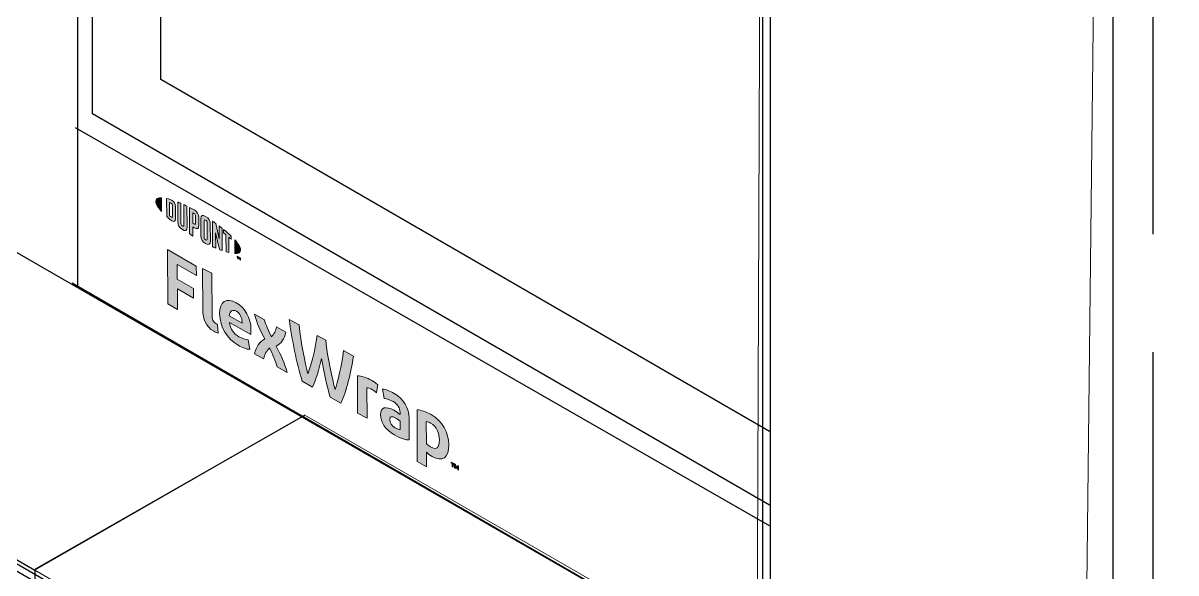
# Model space of a CAD drawing. Header units: inches. Extents: x -24 to 76, y -57 to 19.
# Drawn here: x 4.746 to 5.965, y -37.955 to -37.373 of the extents above; entities that cross this region are included whole.
import ezdxf

# ---------------------------------------------------------------- set-up
doc = ezdxf.new("R2010")
doc.units = ezdxf.units.IN
doc.header["$MEASUREMENT"] = 0
doc.linetypes.add('AI-Linetype-48', pattern=[0.375, 0.25, -0.125])
for name, color, linetype, lineweight in [('G-ANNO-TTLB', 7, 'Continuous', 0), ('Layer 12', 7, 'Continuous', 0), ('TYVEK', 7, 'Continuous', 0)]:
    doc.layers.add(name, color=color, linetype=linetype, lineweight=lineweight)
pattern_1 = [(45, (0, 0), (-7.071, 7.071), [])]

# ---------------------------------------------------------------- blocks, each defined once
blk = doc.blocks.new('Block_251')
at = {"layer": 'TYVEK', "true_color": 0x003b71, "transparency": 33554687}
h = blk.add_hatch(color=156, dxfattribs=at)
h.dxf.hatch_style = 2
edge = h.paths.add_edge_path()
edge.add_spline(control_points=[(4.8988, -37.6701), (4.8988, -37.6701), (4.8987, -37.6126), (4.8987, -37.6126), (4.8987, -37.6126), (4.929, -37.63), (4.929, -37.63), (4.929, -37.63), (4.9291, -37.64), (4.9291, -37.64), (4.9291, -37.64), (4.9089, -37.6284), (4.9089, -37.6284), (4.9089, -37.6284), (4.9089, -37.644), (4.9089, -37.644), (4.9089, -37.644), (4.9259, -37.6538), (4.9259, -37.6538), (4.9259, -37.6538), (4.9259, -37.6638), (4.9259, -37.6638), (4.9259, -37.6638), (4.909, -37.6541), (4.909, -37.6541), (4.909, -37.6541), (4.909, -37.6759), (4.909, -37.6759), (4.909, -37.6759), (4.8988, -37.6701), (4.8988, -37.6701)], knot_values=[0, 0, 0, 0, 1, 1, 1, 2, 2, 2, 3, 3, 3, 4, 4, 4, 5, 5, 5, 6, 6, 6, 7, 7, 7, 8, 8, 8, 9, 9, 9, 10, 10, 10, 10], degree=3, periodic=0)
h = blk.add_hatch(color=156, dxfattribs=at)
h.dxf.hatch_style = 2
edge = h.paths.add_edge_path()
edge.add_spline(control_points=[(4.9457, -37.6818), (4.9457, -37.6862), (4.9467, -37.6892), (4.9495, -37.6908), (4.9503, -37.6912), (4.951, -37.6916), (4.9516, -37.6918), (4.9516, -37.6918), (4.9523, -37.7011), (4.9523, -37.7011), (4.951, -37.7007), (4.9488, -37.6997), (4.9474, -37.6989), (4.9392, -37.6942), (4.9359, -37.6862), (4.9358, -37.6763), (4.9358, -37.6763), (4.9357, -37.6324), (4.9357, -37.6324), (4.9357, -37.6324), (4.9456, -37.6374), (4.9456, -37.6374), (4.9456, -37.6374), (4.9457, -37.6818), (4.9457, -37.6818)], knot_values=[0, 0, 0, 0, 1, 1, 1, 2, 2, 2, 3, 3, 3, 4, 4, 4, 5, 5, 5, 6, 6, 6, 7, 7, 7, 8, 8, 8, 8], degree=3, periodic=0)
h = blk.add_hatch(color=156, dxfattribs=at)
h.dxf.hatch_style = 2
edge = h.paths.add_edge_path()
edge.add_spline(control_points=[(4.9639, -37.6825), (4.9639, -37.6825), (4.9774, -37.6903), (4.9774, -37.6903), (4.9774, -37.6903), (4.9774, -37.6893), (4.9774, -37.6893), (4.9774, -37.6847), (4.9753, -37.6801), (4.9714, -37.6778), (4.9672, -37.6755), (4.9645, -37.6773), (4.9639, -37.6825)], knot_values=[0, 0, 0, 0, 1, 1, 1, 2, 2, 2, 3, 3, 3, 4, 4, 4, 4], degree=3, periodic=0)
edge = h.paths.add_edge_path()
edge.add_spline(control_points=[(4.9855, -37.7181), (4.9824, -37.7179), (4.9778, -37.7164), (4.9731, -37.7137), (4.9616, -37.7071), (4.9538, -37.6942), (4.9537, -37.6806), (4.9537, -37.6675), (4.9609, -37.6628), (4.9713, -37.6688), (4.9807, -37.6741), (4.9868, -37.6853), (4.9868, -37.6963), (4.9868, -37.6988), (4.9867, -37.7008), (4.9866, -37.7024), (4.9866, -37.7024), (4.9641, -37.6895), (4.9641, -37.6895), (4.965, -37.6966), (4.9684, -37.7015), (4.9741, -37.7047), (4.9775, -37.7067), (4.9809, -37.7078), (4.984, -37.708), (4.984, -37.708), (4.9855, -37.7181), (4.9855, -37.7181)], knot_values=[0, 0, 0, 0, 1, 1, 1, 2, 2, 2, 3, 3, 3, 4, 4, 4, 5, 5, 5, 6, 6, 6, 7, 7, 7, 8, 8, 8, 9, 9, 9, 9], degree=3, periodic=0)
h = blk.add_hatch(color=156, dxfattribs=at)
h.dxf.hatch_style = 2
edge = h.paths.add_edge_path()
edge.add_spline(control_points=[(5.0014, -37.707), (4.9966, -37.6981), (4.9928, -37.6903), (4.9906, -37.6808), (4.9906, -37.6808), (5.0012, -37.6869), (5.0012, -37.6869), (5.0021, -37.6911), (5.0053, -37.6985), (5.0084, -37.705), (5.011, -37.702), (5.0133, -37.6985), (5.0138, -37.6942), (5.0138, -37.6942), (5.0238, -37.6999), (5.0238, -37.6999), (5.0219, -37.7074), (5.0188, -37.7116), (5.0135, -37.7148), (5.0186, -37.7244), (5.0222, -37.7322), (5.0251, -37.7426), (5.0251, -37.7426), (5.0145, -37.7365), (5.0145, -37.7365), (5.013, -37.731), (5.0094, -37.7228), (5.0064, -37.7166), (5.0037, -37.7195), (5.0011, -37.723), (5.0002, -37.7282), (5.0002, -37.7282), (4.9906, -37.7228), (4.9906, -37.7228), (4.9924, -37.7152), (4.9957, -37.7106), (5.0014, -37.707)], knot_values=[0, 0, 0, 0, 1, 1, 1, 2, 2, 2, 3, 3, 3, 4, 4, 4, 5, 5, 5, 6, 6, 6, 7, 7, 7, 8, 8, 8, 9, 9, 9, 10, 10, 10, 11, 11, 11, 12, 12, 12, 12], degree=3, periodic=0)
h = blk.add_hatch(color=156, dxfattribs=at)
h.dxf.hatch_style = 2
edge = h.paths.add_edge_path()
edge.add_spline(control_points=[(5.0847, -37.7194), (5.0847, -37.7194), (5.0951, -37.7253), (5.0951, -37.7253), (5.0925, -37.7429), (5.0878, -37.7628), (5.0818, -37.7751), (5.0818, -37.7751), (5.0706, -37.7687), (5.0706, -37.7687), (5.0671, -37.7564), (5.0639, -37.7426), (5.0613, -37.7276), (5.0586, -37.7395), (5.0556, -37.7498), (5.052, -37.758), (5.052, -37.758), (5.0408, -37.7516), (5.0408, -37.7516), (5.0351, -37.7326), (5.03, -37.7071), (5.0273, -37.6864), (5.0273, -37.6864), (5.0376, -37.6923), (5.0376, -37.6923), (5.0399, -37.7109), (5.0439, -37.7327), (5.0469, -37.744), (5.0499, -37.7361), (5.0546, -37.72), (5.0567, -37.7033), (5.0567, -37.7033), (5.0658, -37.7085), (5.0658, -37.7085), (5.068, -37.7276), (5.0726, -37.7492), (5.0758, -37.7606), (5.0786, -37.7526), (5.0826, -37.7355), (5.0847, -37.7194)], knot_values=[0, 0, 0, 0, 1, 1, 1, 2, 2, 2, 3, 3, 3, 4, 4, 4, 5, 5, 5, 6, 6, 6, 7, 7, 7, 8, 8, 8, 9, 9, 9, 10, 10, 10, 11, 11, 11, 12, 12, 12, 13, 13, 13, 13], degree=3, periodic=0)
h = blk.add_hatch(color=156, dxfattribs=at)
h.dxf.hatch_style = 2
edge = h.paths.add_edge_path()
edge.add_spline(control_points=[(5.1145, -37.751), (5.117, -37.7524), (5.1195, -37.7542), (5.1209, -37.7554), (5.1209, -37.7554), (5.1195, -37.7639), (5.1195, -37.7639), (5.1183, -37.7627), (5.1168, -37.7616), (5.1153, -37.7608), (5.1127, -37.7593), (5.1109, -37.7588), (5.1094, -37.7588), (5.1094, -37.7588), (5.1095, -37.791), (5.1095, -37.791), (5.1095, -37.791), (5.0996, -37.7854), (5.0996, -37.7854), (5.0996, -37.7854), (5.0995, -37.746), (5.0995, -37.746), (5.1034, -37.746), (5.1094, -37.748), (5.1145, -37.751)], knot_values=[0, 0, 0, 0, 1, 1, 1, 2, 2, 2, 3, 3, 3, 4, 4, 4, 5, 5, 5, 6, 6, 6, 7, 7, 7, 8, 8, 8, 8], degree=3, periodic=0)
h = blk.add_hatch(color=156, dxfattribs=at)
h.dxf.hatch_style = 2
edge = h.paths.add_edge_path()
edge.add_spline(control_points=[(5.1444, -37.8028), (5.1444, -37.8028), (5.1444, -37.794), (5.1444, -37.794), (5.1428, -37.7926), (5.141, -37.7914), (5.1393, -37.7904), (5.1361, -37.7885), (5.1335, -37.7886), (5.1335, -37.7924), (5.1335, -37.7959), (5.1357, -37.7989), (5.1394, -37.8011), (5.1416, -37.8023), (5.1434, -37.8028), (5.1444, -37.8028)], knot_values=[0, 0, 0, 0, 1, 1, 1, 2, 2, 2, 3, 3, 3, 4, 4, 4, 5, 5, 5, 5], degree=3, periodic=0)
edge = h.paths.add_edge_path()
edge.add_spline(control_points=[(5.1385, -37.8086), (5.1287, -37.803), (5.1238, -37.7947), (5.1237, -37.7873), (5.1237, -37.7792), (5.1295, -37.7777), (5.138, -37.7825), (5.14, -37.7837), (5.1426, -37.7855), (5.1444, -37.7868), (5.1444, -37.7868), (5.1444, -37.7849), (5.1444, -37.7849), (5.1444, -37.7799), (5.1419, -37.776), (5.1371, -37.7733), (5.134, -37.7715), (5.1306, -37.7702), (5.1277, -37.7699), (5.1277, -37.7699), (5.1259, -37.76), (5.1259, -37.76), (5.1289, -37.7603), (5.1339, -37.7621), (5.1382, -37.7646), (5.1487, -37.7706), (5.1539, -37.78), (5.1539, -37.7911), (5.1539, -37.7911), (5.154, -37.8139), (5.154, -37.8139), (5.1511, -37.814), (5.1456, -37.8127), (5.1385, -37.8086)], knot_values=[0, 0, 0, 0, 1, 1, 1, 2, 2, 2, 3, 3, 3, 4, 4, 4, 5, 5, 5, 6, 6, 6, 7, 7, 7, 8, 8, 8, 9, 9, 9, 10, 10, 10, 11, 11, 11, 11], degree=3, periodic=0)
h = blk.add_hatch(color=156, dxfattribs=at)
h.dxf.hatch_style = 2
edge = h.paths.add_edge_path()
edge.add_spline(control_points=[(5.1768, -37.8213), (5.1831, -37.8249), (5.186, -37.8222), (5.186, -37.8137), (5.186, -37.8063), (5.1833, -37.7998), (5.1768, -37.7961), (5.175, -37.7951), (5.1737, -37.7947), (5.1722, -37.7945), (5.1722, -37.7945), (5.1723, -37.8175), (5.1723, -37.8175), (5.1736, -37.819), (5.1748, -37.8201), (5.1768, -37.8213)], knot_values=[0, 0, 0, 0, 1, 1, 1, 2, 2, 2, 3, 3, 3, 4, 4, 4, 5, 5, 5, 5], degree=3, periodic=0)
edge = h.paths.add_edge_path()
edge.add_spline(control_points=[(5.1783, -37.8313), (5.1758, -37.8299), (5.1741, -37.8286), (5.1723, -37.8268), (5.1723, -37.8268), (5.1723, -37.8424), (5.1723, -37.8424), (5.1723, -37.8424), (5.1626, -37.8368), (5.1626, -37.8368), (5.1626, -37.8368), (5.1624, -37.782), (5.1624, -37.782), (5.1665, -37.7822), (5.1722, -37.7841), (5.1773, -37.787), (5.1889, -37.7937), (5.1959, -37.8059), (5.196, -37.8191), (5.196, -37.8326), (5.1894, -37.8377), (5.1783, -37.8313)], knot_values=[0, 0, 0, 0, 1, 1, 1, 2, 2, 2, 3, 3, 3, 4, 4, 4, 5, 5, 5, 6, 6, 6, 7, 7, 7, 7], degree=3, periodic=0)
h = blk.add_hatch(color=156, dxfattribs=at)
h.dxf.hatch_style = 2
edge = h.paths.add_edge_path()
edge.add_spline(control_points=[(5.203, -37.8397), (5.2034, -37.841), (5.2037, -37.8419), (5.2042, -37.8429), (5.2046, -37.8424), (5.2049, -37.8418), (5.2052, -37.841), (5.2052, -37.841), (5.2063, -37.8416), (5.2063, -37.8416), (5.2063, -37.8416), (5.2063, -37.8458), (5.2063, -37.8458), (5.2063, -37.8458), (5.2054, -37.8453), (5.2054, -37.8453), (5.2054, -37.8453), (5.2054, -37.8434), (5.2054, -37.8434), (5.2054, -37.8434), (5.2054, -37.8427), (5.2054, -37.8427), (5.2051, -37.8432), (5.2048, -37.8437), (5.2045, -37.844), (5.2045, -37.844), (5.2038, -37.8437), (5.2038, -37.8437), (5.2035, -37.8429), (5.2032, -37.842), (5.2029, -37.8412), (5.2029, -37.8412), (5.2029, -37.842), (5.2029, -37.842), (5.2029, -37.842), (5.2029, -37.8439), (5.2029, -37.8439), (5.2029, -37.8439), (5.202, -37.8434), (5.202, -37.8434), (5.202, -37.8434), (5.202, -37.8391), (5.202, -37.8391), (5.202, -37.8391), (5.203, -37.8397), (5.203, -37.8397)], knot_values=[0, 0, 0, 0, 1, 1, 1, 2, 2, 2, 3, 3, 3, 4, 4, 4, 5, 5, 5, 6, 6, 6, 7, 7, 7, 8, 8, 8, 9, 9, 9, 10, 10, 10, 11, 11, 11, 12, 12, 12, 13, 13, 13, 14, 14, 14, 15, 15, 15, 15], degree=3, periodic=0)
edge = h.paths.add_edge_path()
edge.add_spline(control_points=[(5.1996, -37.8387), (5.1996, -37.8387), (5.1986, -37.8381), (5.1986, -37.8381), (5.1986, -37.8381), (5.1986, -37.8372), (5.1986, -37.8372), (5.1986, -37.8372), (5.2016, -37.8389), (5.2016, -37.8389), (5.2016, -37.8389), (5.2016, -37.8399), (5.2016, -37.8399), (5.2016, -37.8399), (5.2006, -37.8393), (5.2006, -37.8393), (5.2006, -37.8393), (5.2006, -37.8426), (5.2006, -37.8426), (5.2006, -37.8426), (5.1996, -37.842), (5.1996, -37.842), (5.1996, -37.842), (5.1996, -37.8387), (5.1996, -37.8387)], knot_values=[0, 0, 0, 0, 1, 1, 1, 2, 2, 2, 3, 3, 3, 4, 4, 4, 5, 5, 5, 6, 6, 6, 7, 7, 7, 8, 8, 8, 8], degree=3, periodic=0)
at = {"layer": 'TYVEK'}
for points, knots in [([(4.8988, -37.6701), (4.8988, -37.6701), (4.8987, -37.6126), (4.8987, -37.6126), (4.8987, -37.6126), (4.929, -37.63), (4.929, -37.63), (4.929, -37.63), (4.9291, -37.64), (4.9291, -37.64), (4.9291, -37.64), (4.9089, -37.6284), (4.9089, -37.6284), (4.9089, -37.6284), (4.9089, -37.644), (4.9089, -37.644), (4.9089, -37.644), (4.9259, -37.6538), (4.9259, -37.6538), (4.9259, -37.6538), (4.9259, -37.6638), (4.9259, -37.6638), (4.9259, -37.6638), (4.909, -37.6541), (4.909, -37.6541), (4.909, -37.6541), (4.909, -37.6759), (4.909, -37.6759), (4.909, -37.6759), (4.8988, -37.6701), (4.8988, -37.6701)], [0, 0, 0, 0, 1, 1, 1, 2, 2, 2, 3, 3, 3, 4, 4, 4, 5, 5, 5, 6, 6, 6, 7, 7, 7, 8, 8, 8, 9, 9, 9, 10, 10, 10, 10]), ([(4.9457, -37.6818), (4.9457, -37.6862), (4.9467, -37.6892), (4.9495, -37.6908), (4.9503, -37.6912), (4.951, -37.6916), (4.9516, -37.6918), (4.9516, -37.6918), (4.9523, -37.7011), (4.9523, -37.7011), (4.951, -37.7007), (4.9488, -37.6997), (4.9474, -37.6989), (4.9392, -37.6942), (4.9359, -37.6862), (4.9358, -37.6763), (4.9358, -37.6763), (4.9357, -37.6324), (4.9357, -37.6324), (4.9357, -37.6324), (4.9456, -37.6374), (4.9456, -37.6374), (4.9456, -37.6374), (4.9457, -37.6818), (4.9457, -37.6818)], [0, 0, 0, 0, 1, 1, 1, 2, 2, 2, 3, 3, 3, 4, 4, 4, 5, 5, 5, 6, 6, 6, 7, 7, 7, 8, 8, 8, 8]), ([(4.9855, -37.7181), (4.9824, -37.7179), (4.9778, -37.7164), (4.9731, -37.7137), (4.9616, -37.7071), (4.9538, -37.6942), (4.9537, -37.6806), (4.9537, -37.6675), (4.9609, -37.6628), (4.9713, -37.6688), (4.9807, -37.6741), (4.9868, -37.6853), (4.9868, -37.6963), (4.9868, -37.6988), (4.9867, -37.7008), (4.9866, -37.7024), (4.9866, -37.7024), (4.9641, -37.6895), (4.9641, -37.6895), (4.965, -37.6966), (4.9684, -37.7015), (4.9741, -37.7047), (4.9775, -37.7067), (4.9809, -37.7078), (4.984, -37.708), (4.984, -37.708), (4.9855, -37.7181), (4.9855, -37.7181)], [0, 0, 0, 0, 1, 1, 1, 2, 2, 2, 3, 3, 3, 4, 4, 4, 5, 5, 5, 6, 6, 6, 7, 7, 7, 8, 8, 8, 9, 9, 9, 9]), ([(4.9639, -37.6825), (4.9639, -37.6825), (4.9774, -37.6903), (4.9774, -37.6903), (4.9774, -37.6903), (4.9774, -37.6893), (4.9774, -37.6893), (4.9774, -37.6847), (4.9753, -37.6801), (4.9714, -37.6778), (4.9672, -37.6755), (4.9645, -37.6773), (4.9639, -37.6825)], [0, 0, 0, 0, 1, 1, 1, 2, 2, 2, 3, 3, 3, 4, 4, 4, 4]), ([(5.0014, -37.707), (4.9966, -37.6981), (4.9928, -37.6903), (4.9906, -37.6808), (4.9906, -37.6808), (5.0012, -37.6869), (5.0012, -37.6869), (5.0021, -37.6911), (5.0053, -37.6985), (5.0084, -37.705), (5.011, -37.702), (5.0133, -37.6985), (5.0138, -37.6942), (5.0138, -37.6942), (5.0238, -37.6999), (5.0238, -37.6999), (5.0219, -37.7074), (5.0188, -37.7116), (5.0135, -37.7148), (5.0186, -37.7244), (5.0222, -37.7322), (5.0251, -37.7426), (5.0251, -37.7426), (5.0145, -37.7365), (5.0145, -37.7365), (5.013, -37.731), (5.0094, -37.7228), (5.0064, -37.7166), (5.0037, -37.7195), (5.0011, -37.723), (5.0002, -37.7282), (5.0002, -37.7282), (4.9906, -37.7228), (4.9906, -37.7228), (4.9924, -37.7152), (4.9957, -37.7106), (5.0014, -37.707)], [0, 0, 0, 0, 1, 1, 1, 2, 2, 2, 3, 3, 3, 4, 4, 4, 5, 5, 5, 6, 6, 6, 7, 7, 7, 8, 8, 8, 9, 9, 9, 10, 10, 10, 11, 11, 11, 12, 12, 12, 12]), ([(5.0847, -37.7194), (5.0847, -37.7194), (5.0951, -37.7253), (5.0951, -37.7253), (5.0925, -37.7429), (5.0878, -37.7628), (5.0818, -37.7751), (5.0818, -37.7751), (5.0706, -37.7687), (5.0706, -37.7687), (5.0671, -37.7564), (5.0639, -37.7426), (5.0613, -37.7276), (5.0586, -37.7395), (5.0556, -37.7498), (5.052, -37.758), (5.052, -37.758), (5.0408, -37.7516), (5.0408, -37.7516), (5.0351, -37.7326), (5.03, -37.7071), (5.0273, -37.6864), (5.0273, -37.6864), (5.0376, -37.6923), (5.0376, -37.6923), (5.0399, -37.7109), (5.0439, -37.7327), (5.0469, -37.744), (5.0499, -37.7361), (5.0546, -37.72), (5.0567, -37.7033), (5.0567, -37.7033), (5.0658, -37.7085), (5.0658, -37.7085), (5.068, -37.7276), (5.0726, -37.7492), (5.0758, -37.7606), (5.0786, -37.7526), (5.0826, -37.7355), (5.0847, -37.7194)], [0, 0, 0, 0, 1, 1, 1, 2, 2, 2, 3, 3, 3, 4, 4, 4, 5, 5, 5, 6, 6, 6, 7, 7, 7, 8, 8, 8, 9, 9, 9, 10, 10, 10, 11, 11, 11, 12, 12, 12, 13, 13, 13, 13]), ([(5.1145, -37.751), (5.117, -37.7524), (5.1195, -37.7542), (5.1209, -37.7554), (5.1209, -37.7554), (5.1195, -37.7639), (5.1195, -37.7639), (5.1183, -37.7627), (5.1168, -37.7616), (5.1153, -37.7608), (5.1127, -37.7593), (5.1109, -37.7588), (5.1094, -37.7588), (5.1094, -37.7588), (5.1095, -37.791), (5.1095, -37.791), (5.1095, -37.791), (5.0996, -37.7854), (5.0996, -37.7854), (5.0996, -37.7854), (5.0995, -37.746), (5.0995, -37.746), (5.1034, -37.746), (5.1094, -37.748), (5.1145, -37.751)], [0, 0, 0, 0, 1, 1, 1, 2, 2, 2, 3, 3, 3, 4, 4, 4, 5, 5, 5, 6, 6, 6, 7, 7, 7, 8, 8, 8, 8]), ([(5.1385, -37.8086), (5.1287, -37.803), (5.1238, -37.7947), (5.1237, -37.7873), (5.1237, -37.7792), (5.1295, -37.7777), (5.138, -37.7825), (5.14, -37.7837), (5.1426, -37.7855), (5.1444, -37.7868), (5.1444, -37.7868), (5.1444, -37.7849), (5.1444, -37.7849), (5.1444, -37.7799), (5.1419, -37.776), (5.1371, -37.7733), (5.134, -37.7715), (5.1306, -37.7702), (5.1277, -37.7699), (5.1277, -37.7699), (5.1259, -37.76), (5.1259, -37.76), (5.1289, -37.7603), (5.1339, -37.7621), (5.1382, -37.7646), (5.1487, -37.7706), (5.1539, -37.78), (5.1539, -37.7911), (5.1539, -37.7911), (5.154, -37.8139), (5.154, -37.8139), (5.1511, -37.814), (5.1456, -37.8127), (5.1385, -37.8086)], [0, 0, 0, 0, 1, 1, 1, 2, 2, 2, 3, 3, 3, 4, 4, 4, 5, 5, 5, 6, 6, 6, 7, 7, 7, 8, 8, 8, 9, 9, 9, 10, 10, 10, 11, 11, 11, 11]), ([(5.1783, -37.8313), (5.1758, -37.8299), (5.1741, -37.8286), (5.1723, -37.8268), (5.1723, -37.8268), (5.1723, -37.8424), (5.1723, -37.8424), (5.1723, -37.8424), (5.1626, -37.8368), (5.1626, -37.8368), (5.1626, -37.8368), (5.1624, -37.782), (5.1624, -37.782), (5.1665, -37.7822), (5.1722, -37.7841), (5.1773, -37.787), (5.1889, -37.7937), (5.1959, -37.8059), (5.196, -37.8191), (5.196, -37.8326), (5.1894, -37.8377), (5.1783, -37.8313)], [0, 0, 0, 0, 1, 1, 1, 2, 2, 2, 3, 3, 3, 4, 4, 4, 5, 5, 5, 6, 6, 6, 7, 7, 7, 7]), ([(5.1444, -37.8028), (5.1444, -37.8028), (5.1444, -37.794), (5.1444, -37.794), (5.1428, -37.7926), (5.141, -37.7914), (5.1393, -37.7904), (5.1361, -37.7885), (5.1335, -37.7886), (5.1335, -37.7924), (5.1335, -37.7959), (5.1357, -37.7989), (5.1394, -37.8011), (5.1416, -37.8023), (5.1434, -37.8028), (5.1444, -37.8028)], [0, 0, 0, 0, 1, 1, 1, 2, 2, 2, 3, 3, 3, 4, 4, 4, 5, 5, 5, 5]), ([(5.1768, -37.8213), (5.1831, -37.8249), (5.186, -37.8222), (5.186, -37.8137), (5.186, -37.8063), (5.1833, -37.7998), (5.1768, -37.7961), (5.175, -37.7951), (5.1737, -37.7947), (5.1722, -37.7945), (5.1722, -37.7945), (5.1723, -37.8175), (5.1723, -37.8175), (5.1736, -37.819), (5.1748, -37.8201), (5.1768, -37.8213)], [0, 0, 0, 0, 1, 1, 1, 2, 2, 2, 3, 3, 3, 4, 4, 4, 5, 5, 5, 5]), ([(5.1996, -37.8387), (5.1996, -37.8387), (5.1986, -37.8381), (5.1986, -37.8381), (5.1986, -37.8381), (5.1986, -37.8372), (5.1986, -37.8372), (5.1986, -37.8372), (5.2016, -37.8389), (5.2016, -37.8389), (5.2016, -37.8389), (5.2016, -37.8399), (5.2016, -37.8399), (5.2016, -37.8399), (5.2006, -37.8393), (5.2006, -37.8393), (5.2006, -37.8393), (5.2006, -37.8426), (5.2006, -37.8426), (5.2006, -37.8426), (5.1996, -37.842), (5.1996, -37.842), (5.1996, -37.842), (5.1996, -37.8387), (5.1996, -37.8387)], [0, 0, 0, 0, 1, 1, 1, 2, 2, 2, 3, 3, 3, 4, 4, 4, 5, 5, 5, 6, 6, 6, 7, 7, 7, 8, 8, 8, 8]), ([(5.203, -37.8397), (5.2034, -37.841), (5.2037, -37.8419), (5.2042, -37.8429), (5.2046, -37.8424), (5.2049, -37.8418), (5.2052, -37.841), (5.2052, -37.841), (5.2063, -37.8416), (5.2063, -37.8416), (5.2063, -37.8416), (5.2063, -37.8458), (5.2063, -37.8458), (5.2063, -37.8458), (5.2054, -37.8453), (5.2054, -37.8453), (5.2054, -37.8453), (5.2054, -37.8434), (5.2054, -37.8434), (5.2054, -37.8434), (5.2054, -37.8427), (5.2054, -37.8427), (5.2051, -37.8432), (5.2048, -37.8437), (5.2045, -37.844), (5.2045, -37.844), (5.2038, -37.8437), (5.2038, -37.8437), (5.2035, -37.8429), (5.2032, -37.842), (5.2029, -37.8412), (5.2029, -37.8412), (5.2029, -37.842), (5.2029, -37.842), (5.2029, -37.842), (5.2029, -37.8439), (5.2029, -37.8439), (5.2029, -37.8439), (5.202, -37.8434), (5.202, -37.8434), (5.202, -37.8434), (5.202, -37.8391), (5.202, -37.8391), (5.202, -37.8391), (5.203, -37.8397), (5.203, -37.8397)], [0, 0, 0, 0, 1, 1, 1, 2, 2, 2, 3, 3, 3, 4, 4, 4, 5, 5, 5, 6, 6, 6, 7, 7, 7, 8, 8, 8, 9, 9, 9, 10, 10, 10, 11, 11, 11, 12, 12, 12, 13, 13, 13, 14, 14, 14, 15, 15, 15, 15])]:
    blk.add_open_spline(points, degree=3, knots=knots, dxfattribs=at)
blk = doc.blocks.new('Block_252')
at = {"layer": 'TYVEK', "true_color": 0x003b71, "transparency": 33554687}
h = blk.add_hatch(color=156, dxfattribs=at)
h.dxf.hatch_style = 2
edge = h.paths.add_edge_path()
edge.add_spline(control_points=[(4.8862, -37.5615), (4.8862, -37.5641), (4.8884, -37.5679), (4.8923, -37.5722), (4.8923, -37.5722), (4.8923, -37.5578), (4.8923, -37.5578), (4.8884, -37.5577), (4.8862, -37.5589), (4.8862, -37.5615)], knot_values=[0, 0, 0, 0, 1, 1, 1, 2, 2, 2, 3, 3, 3, 3], degree=3, periodic=0)
h = blk.add_hatch(color=156, dxfattribs=at)
h.dxf.hatch_style = 2
edge = h.paths.add_edge_path()
edge.add_spline(control_points=[(4.904, -37.5776), (4.904, -37.5787), (4.9034, -37.5787), (4.9027, -37.5783), (4.9022, -37.578), (4.9013, -37.5773), (4.9007, -37.5767), (4.9007, -37.5767), (4.9006, -37.5629), (4.9006, -37.5629), (4.9013, -37.5631), (4.9021, -37.5634), (4.9027, -37.5637), (4.9033, -37.5641), (4.9039, -37.5648), (4.9039, -37.5659), (4.9039, -37.5659), (4.904, -37.5776), (4.904, -37.5776)], knot_values=[0, 0, 0, 0, 1, 1, 1, 2, 2, 2, 3, 3, 3, 4, 4, 4, 5, 5, 5, 6, 6, 6, 6], degree=3, periodic=0)
edge = h.paths.add_edge_path()
edge.add_spline(control_points=[(4.9031, -37.5603), (4.902, -37.5597), (4.9005, -37.5592), (4.8976, -37.5585), (4.8976, -37.5585), (4.8977, -37.5777), (4.8977, -37.5777), (4.9002, -37.58), (4.9021, -37.5816), (4.9032, -37.5822), (4.9057, -37.5836), (4.9071, -37.5827), (4.9071, -37.5799), (4.9071, -37.5799), (4.907, -37.5671), (4.907, -37.5671), (4.907, -37.5643), (4.9056, -37.5617), (4.9031, -37.5603)], knot_values=[0, 0, 0, 0, 1, 1, 1, 2, 2, 2, 3, 3, 3, 4, 4, 4, 5, 5, 5, 6, 6, 6, 6], degree=3, periodic=0)
h = blk.add_hatch(color=156, dxfattribs=at)
h.dxf.hatch_style = 2
edge = h.paths.add_edge_path()
edge.add_spline(control_points=[(4.9158, -37.5866), (4.9158, -37.5877), (4.9154, -37.5882), (4.9142, -37.5874), (4.9131, -37.5865), (4.9127, -37.5858), (4.9127, -37.5845), (4.9127, -37.5845), (4.9127, -37.5636), (4.9127, -37.5636), (4.9119, -37.5633), (4.9102, -37.5626), (4.9094, -37.5623), (4.9094, -37.5623), (4.9095, -37.5833), (4.9095, -37.5833), (4.9095, -37.5867), (4.9109, -37.5888), (4.9143, -37.5912), (4.9173, -37.5933), (4.9192, -37.5926), (4.9192, -37.5889), (4.9192, -37.5889), (4.9191, -37.5666), (4.9191, -37.5666), (4.9185, -37.5663), (4.9164, -37.5653), (4.9157, -37.565), (4.9157, -37.565), (4.9158, -37.5866), (4.9158, -37.5866)], knot_values=[0, 0, 0, 0, 1, 1, 1, 2, 2, 2, 3, 3, 3, 4, 4, 4, 5, 5, 5, 6, 6, 6, 7, 7, 7, 8, 8, 8, 9, 9, 9, 10, 10, 10, 10], degree=3, periodic=0)
h = blk.add_hatch(color=156, dxfattribs=at)
h.dxf.hatch_style = 2
edge = h.paths.add_edge_path()
edge.add_spline(control_points=[(4.9282, -37.5846), (4.9282, -37.5858), (4.9278, -37.5862), (4.9264, -37.5854), (4.9264, -37.5854), (4.9252, -37.5847), (4.9252, -37.5847), (4.9252, -37.5847), (4.9252, -37.5737), (4.9252, -37.5737), (4.9258, -37.5739), (4.926, -37.5741), (4.9264, -37.5743), (4.9279, -37.5751), (4.9282, -37.576), (4.9282, -37.5772), (4.9282, -37.5772), (4.9282, -37.5846), (4.9282, -37.5846)], knot_values=[0, 0, 0, 0, 1, 1, 1, 2, 2, 2, 3, 3, 3, 4, 4, 4, 5, 5, 5, 6, 6, 6, 6], degree=3, periodic=0)
edge = h.paths.add_edge_path()
edge.add_spline(control_points=[(4.9266, -37.5705), (4.926, -37.5701), (4.9238, -37.569), (4.9218, -37.568), (4.9218, -37.568), (4.9219, -37.596), (4.9219, -37.596), (4.9225, -37.5964), (4.9243, -37.5976), (4.9253, -37.5982), (4.9253, -37.5982), (4.9253, -37.5886), (4.9253, -37.5886), (4.9253, -37.5886), (4.9266, -37.5894), (4.9266, -37.5894), (4.9302, -37.5914), (4.9317, -37.5904), (4.9316, -37.5869), (4.9316, -37.5869), (4.9316, -37.5786), (4.9316, -37.5786), (4.9316, -37.5751), (4.9299, -37.5724), (4.9266, -37.5705)], knot_values=[0, 0, 0, 0, 1, 1, 1, 2, 2, 2, 3, 3, 3, 4, 4, 4, 5, 5, 5, 6, 6, 6, 7, 7, 7, 8, 8, 8, 8], degree=3, periodic=0)
h = blk.add_hatch(color=156, dxfattribs=at)
h.dxf.hatch_style = 2
edge = h.paths.add_edge_path()
edge.add_spline(control_points=[(4.9404, -37.6014), (4.9404, -37.6025), (4.9401, -37.6029), (4.9389, -37.6022), (4.9377, -37.6016), (4.9373, -37.6008), (4.9373, -37.5996), (4.9373, -37.5996), (4.9373, -37.5821), (4.9373, -37.5821), (4.9373, -37.581), (4.9376, -37.5805), (4.9388, -37.5813), (4.9401, -37.582), (4.9404, -37.5828), (4.9404, -37.5839), (4.9404, -37.5839), (4.9404, -37.6014), (4.9404, -37.6014)], knot_values=[0, 0, 0, 0, 1, 1, 1, 2, 2, 2, 3, 3, 3, 4, 4, 4, 5, 5, 5, 6, 6, 6, 6], degree=3, periodic=0)
edge = h.paths.add_edge_path()
edge.add_spline(control_points=[(4.9388, -37.5774), (4.9357, -37.5754), (4.9338, -37.5759), (4.9338, -37.5796), (4.9338, -37.5796), (4.9338, -37.598), (4.9338, -37.598), (4.9339, -37.6018), (4.9356, -37.6044), (4.9389, -37.6062), (4.9422, -37.6079), (4.9439, -37.6074), (4.9439, -37.6033), (4.9439, -37.6033), (4.9438, -37.5858), (4.9438, -37.5858), (4.9438, -37.5818), (4.9423, -37.5796), (4.9388, -37.5774)], knot_values=[0, 0, 0, 0, 1, 1, 1, 2, 2, 2, 3, 3, 3, 4, 4, 4, 5, 5, 5, 6, 6, 6, 6], degree=3, periodic=0)
h = blk.add_hatch(color=156, dxfattribs=at)
h.dxf.hatch_style = 2
edge = h.paths.add_edge_path()
edge.add_spline(control_points=[(4.9533, -37.6013), (4.9533, -37.6013), (4.9495, -37.5849), (4.9495, -37.5849), (4.9485, -37.5841), (4.9472, -37.5833), (4.9463, -37.5826), (4.9463, -37.5826), (4.9463, -37.6095), (4.9463, -37.6095), (4.947, -37.6098), (4.9487, -37.6106), (4.9496, -37.611), (4.9496, -37.611), (4.9493, -37.5949), (4.9493, -37.5949), (4.9493, -37.5949), (4.9534, -37.6125), (4.9534, -37.6125), (4.9542, -37.6128), (4.9555, -37.6133), (4.9563, -37.6136), (4.9563, -37.6136), (4.9562, -37.5899), (4.9562, -37.5899), (4.9554, -37.5893), (4.9538, -37.5881), (4.9531, -37.5875), (4.9531, -37.5875), (4.9533, -37.6013), (4.9533, -37.6013)], knot_values=[0, 0, 0, 0, 1, 1, 1, 2, 2, 2, 3, 3, 3, 4, 4, 4, 5, 5, 5, 6, 6, 6, 7, 7, 7, 8, 8, 8, 9, 9, 9, 10, 10, 10, 10], degree=3, periodic=0)
h = blk.add_hatch(color=156, dxfattribs=at)
h.dxf.hatch_style = 2
edge = h.paths.add_edge_path()
edge.add_spline(control_points=[(4.9579, -37.595), (4.9588, -37.5957), (4.9596, -37.5964), (4.9604, -37.597), (4.9604, -37.597), (4.9605, -37.6149), (4.9605, -37.6149), (4.9612, -37.6152), (4.9626, -37.6155), (4.9635, -37.6157), (4.9635, -37.6157), (4.9635, -37.5996), (4.9635, -37.5996), (4.9644, -37.6004), (4.9652, -37.6012), (4.966, -37.6019), (4.966, -37.6019), (4.966, -37.5984), (4.966, -37.5984), (4.9635, -37.596), (4.9609, -37.5938), (4.9579, -37.5913), (4.9579, -37.5913), (4.9579, -37.595), (4.9579, -37.595)], knot_values=[0, 0, 0, 0, 1, 1, 1, 2, 2, 2, 3, 3, 3, 4, 4, 4, 5, 5, 5, 6, 6, 6, 7, 7, 7, 8, 8, 8, 8], degree=3, periodic=0)
h = blk.add_hatch(color=156, dxfattribs=at)
h.dxf.hatch_style = 2
edge = h.paths.add_edge_path()
edge.add_spline(control_points=[(4.9758, -37.6129), (4.9758, -37.6156), (4.9735, -37.6168), (4.9697, -37.6167), (4.9697, -37.6167), (4.9696, -37.6022), (4.9696, -37.6022), (4.9735, -37.6066), (4.9758, -37.6103), (4.9758, -37.6129)], knot_values=[0, 0, 0, 0, 1, 1, 1, 2, 2, 2, 3, 3, 3, 3], degree=3, periodic=0)
h = blk.add_hatch(color=156, dxfattribs=at)
h.dxf.hatch_style = 2
edge = h.paths.add_edge_path()
edge.add_spline(control_points=[(4.974, -37.6206), (4.974, -37.6206), (4.9743, -37.6208), (4.9743, -37.6208), (4.9743, -37.6208), (4.9749, -37.6221), (4.9749, -37.6221), (4.9749, -37.6221), (4.9754, -37.6214), (4.9754, -37.6214), (4.9754, -37.6214), (4.9758, -37.6216), (4.9758, -37.6216), (4.9758, -37.6216), (4.9758, -37.6237), (4.9758, -37.6237), (4.9758, -37.6237), (4.9755, -37.6235), (4.9755, -37.6235), (4.9755, -37.6235), (4.9754, -37.622), (4.9754, -37.622), (4.9754, -37.622), (4.9749, -37.6227), (4.9749, -37.6227), (4.9749, -37.6227), (4.9749, -37.6227), (4.9749, -37.6227), (4.9749, -37.6227), (4.9743, -37.6214), (4.9743, -37.6214), (4.9743, -37.6214), (4.9743, -37.6228), (4.9743, -37.6228), (4.9743, -37.6228), (4.974, -37.6226), (4.974, -37.6226), (4.974, -37.6226), (4.974, -37.6206), (4.974, -37.6206)], knot_values=[0, 0, 0, 0, 1, 1, 1, 2, 2, 2, 3, 3, 3, 4, 4, 4, 5, 5, 5, 6, 6, 6, 7, 7, 7, 8, 8, 8, 9, 9, 9, 10, 10, 10, 11, 11, 11, 12, 12, 12, 13, 13, 13, 13], degree=3, periodic=0)
edge = h.paths.add_edge_path()
edge.add_spline(control_points=[(4.9727, -37.6202), (4.9727, -37.6202), (4.9721, -37.6199), (4.9721, -37.6199), (4.9721, -37.6199), (4.9721, -37.6195), (4.9721, -37.6195), (4.9721, -37.6195), (4.9736, -37.6203), (4.9736, -37.6203), (4.9736, -37.6203), (4.9736, -37.6207), (4.9736, -37.6207), (4.9736, -37.6207), (4.973, -37.6204), (4.973, -37.6204), (4.973, -37.6204), (4.973, -37.6221), (4.973, -37.6221), (4.973, -37.6221), (4.9727, -37.6219), (4.9727, -37.6219), (4.9727, -37.6219), (4.9727, -37.6202), (4.9727, -37.6202)], knot_values=[0, 0, 0, 0, 1, 1, 1, 2, 2, 2, 3, 3, 3, 4, 4, 4, 5, 5, 5, 6, 6, 6, 7, 7, 7, 8, 8, 8, 8], degree=3, periodic=0)
at = {"layer": 'TYVEK'}
for points, knots in [([(4.8862, -37.5615), (4.8862, -37.5641), (4.8884, -37.5679), (4.8923, -37.5722), (4.8923, -37.5722), (4.8923, -37.5578), (4.8923, -37.5578), (4.8884, -37.5577), (4.8862, -37.5589), (4.8862, -37.5615)], [0, 0, 0, 0, 1, 1, 1, 2, 2, 2, 3, 3, 3, 3]), ([(4.9031, -37.5603), (4.902, -37.5597), (4.9005, -37.5592), (4.8976, -37.5585), (4.8976, -37.5585), (4.8977, -37.5777), (4.8977, -37.5777), (4.9002, -37.58), (4.9021, -37.5816), (4.9032, -37.5822), (4.9057, -37.5836), (4.9071, -37.5827), (4.9071, -37.5799), (4.9071, -37.5799), (4.907, -37.5671), (4.907, -37.5671), (4.907, -37.5643), (4.9056, -37.5617), (4.9031, -37.5603)], [0, 0, 0, 0, 1, 1, 1, 2, 2, 2, 3, 3, 3, 4, 4, 4, 5, 5, 5, 6, 6, 6, 6]), ([(4.904, -37.5776), (4.904, -37.5787), (4.9034, -37.5787), (4.9027, -37.5783), (4.9022, -37.578), (4.9013, -37.5773), (4.9007, -37.5767), (4.9007, -37.5767), (4.9006, -37.5629), (4.9006, -37.5629), (4.9013, -37.5631), (4.9021, -37.5634), (4.9027, -37.5637), (4.9033, -37.5641), (4.9039, -37.5648), (4.9039, -37.5659), (4.9039, -37.5659), (4.904, -37.5776), (4.904, -37.5776)], [0, 0, 0, 0, 1, 1, 1, 2, 2, 2, 3, 3, 3, 4, 4, 4, 5, 5, 5, 6, 6, 6, 6]), ([(4.9158, -37.5866), (4.9158, -37.5877), (4.9154, -37.5882), (4.9142, -37.5874), (4.9131, -37.5865), (4.9127, -37.5858), (4.9127, -37.5845), (4.9127, -37.5845), (4.9127, -37.5636), (4.9127, -37.5636), (4.9119, -37.5633), (4.9102, -37.5626), (4.9094, -37.5623), (4.9094, -37.5623), (4.9095, -37.5833), (4.9095, -37.5833), (4.9095, -37.5867), (4.9109, -37.5888), (4.9143, -37.5912), (4.9173, -37.5933), (4.9192, -37.5926), (4.9192, -37.5889), (4.9192, -37.5889), (4.9191, -37.5666), (4.9191, -37.5666), (4.9185, -37.5663), (4.9164, -37.5653), (4.9157, -37.565), (4.9157, -37.565), (4.9158, -37.5866), (4.9158, -37.5866)], [0, 0, 0, 0, 1, 1, 1, 2, 2, 2, 3, 3, 3, 4, 4, 4, 5, 5, 5, 6, 6, 6, 7, 7, 7, 8, 8, 8, 9, 9, 9, 10, 10, 10, 10]), ([(4.9266, -37.5705), (4.926, -37.5701), (4.9238, -37.569), (4.9218, -37.568), (4.9218, -37.568), (4.9219, -37.596), (4.9219, -37.596), (4.9225, -37.5964), (4.9243, -37.5976), (4.9253, -37.5982), (4.9253, -37.5982), (4.9253, -37.5886), (4.9253, -37.5886), (4.9253, -37.5886), (4.9266, -37.5894), (4.9266, -37.5894), (4.9302, -37.5914), (4.9317, -37.5904), (4.9316, -37.5869), (4.9316, -37.5869), (4.9316, -37.5786), (4.9316, -37.5786), (4.9316, -37.5751), (4.9299, -37.5724), (4.9266, -37.5705)], [0, 0, 0, 0, 1, 1, 1, 2, 2, 2, 3, 3, 3, 4, 4, 4, 5, 5, 5, 6, 6, 6, 7, 7, 7, 8, 8, 8, 8]), ([(4.9282, -37.5846), (4.9282, -37.5858), (4.9278, -37.5862), (4.9264, -37.5854), (4.9264, -37.5854), (4.9252, -37.5847), (4.9252, -37.5847), (4.9252, -37.5847), (4.9252, -37.5737), (4.9252, -37.5737), (4.9258, -37.5739), (4.926, -37.5741), (4.9264, -37.5743), (4.9279, -37.5751), (4.9282, -37.576), (4.9282, -37.5772), (4.9282, -37.5772), (4.9282, -37.5846), (4.9282, -37.5846)], [0, 0, 0, 0, 1, 1, 1, 2, 2, 2, 3, 3, 3, 4, 4, 4, 5, 5, 5, 6, 6, 6, 6]), ([(4.9388, -37.5774), (4.9357, -37.5754), (4.9338, -37.5759), (4.9338, -37.5796), (4.9338, -37.5796), (4.9338, -37.598), (4.9338, -37.598), (4.9339, -37.6018), (4.9356, -37.6044), (4.9389, -37.6062), (4.9422, -37.6079), (4.9439, -37.6074), (4.9439, -37.6033), (4.9439, -37.6033), (4.9438, -37.5858), (4.9438, -37.5858), (4.9438, -37.5818), (4.9423, -37.5796), (4.9388, -37.5774)], [0, 0, 0, 0, 1, 1, 1, 2, 2, 2, 3, 3, 3, 4, 4, 4, 5, 5, 5, 6, 6, 6, 6]), ([(4.9404, -37.6014), (4.9404, -37.6025), (4.9401, -37.6029), (4.9389, -37.6022), (4.9377, -37.6016), (4.9373, -37.6008), (4.9373, -37.5996), (4.9373, -37.5996), (4.9373, -37.5821), (4.9373, -37.5821), (4.9373, -37.581), (4.9376, -37.5805), (4.9388, -37.5813), (4.9401, -37.582), (4.9404, -37.5828), (4.9404, -37.5839), (4.9404, -37.5839), (4.9404, -37.6014), (4.9404, -37.6014)], [0, 0, 0, 0, 1, 1, 1, 2, 2, 2, 3, 3, 3, 4, 4, 4, 5, 5, 5, 6, 6, 6, 6]), ([(4.9533, -37.6013), (4.9533, -37.6013), (4.9495, -37.5849), (4.9495, -37.5849), (4.9485, -37.5841), (4.9472, -37.5833), (4.9463, -37.5826), (4.9463, -37.5826), (4.9463, -37.6095), (4.9463, -37.6095), (4.947, -37.6098), (4.9487, -37.6106), (4.9496, -37.611), (4.9496, -37.611), (4.9493, -37.5949), (4.9493, -37.5949), (4.9493, -37.5949), (4.9534, -37.6125), (4.9534, -37.6125), (4.9542, -37.6128), (4.9555, -37.6133), (4.9563, -37.6136), (4.9563, -37.6136), (4.9562, -37.5899), (4.9562, -37.5899), (4.9554, -37.5893), (4.9538, -37.5881), (4.9531, -37.5875), (4.9531, -37.5875), (4.9533, -37.6013), (4.9533, -37.6013)], [0, 0, 0, 0, 1, 1, 1, 2, 2, 2, 3, 3, 3, 4, 4, 4, 5, 5, 5, 6, 6, 6, 7, 7, 7, 8, 8, 8, 9, 9, 9, 10, 10, 10, 10]), ([(4.9579, -37.595), (4.9588, -37.5957), (4.9596, -37.5964), (4.9604, -37.597), (4.9604, -37.597), (4.9605, -37.6149), (4.9605, -37.6149), (4.9612, -37.6152), (4.9626, -37.6155), (4.9635, -37.6157), (4.9635, -37.6157), (4.9635, -37.5996), (4.9635, -37.5996), (4.9644, -37.6004), (4.9652, -37.6012), (4.966, -37.6019), (4.966, -37.6019), (4.966, -37.5984), (4.966, -37.5984), (4.9635, -37.596), (4.9609, -37.5938), (4.9579, -37.5913), (4.9579, -37.5913), (4.9579, -37.595), (4.9579, -37.595)], [0, 0, 0, 0, 1, 1, 1, 2, 2, 2, 3, 3, 3, 4, 4, 4, 5, 5, 5, 6, 6, 6, 7, 7, 7, 8, 8, 8, 8]), ([(4.9758, -37.6129), (4.9758, -37.6156), (4.9735, -37.6168), (4.9697, -37.6167), (4.9697, -37.6167), (4.9696, -37.6022), (4.9696, -37.6022), (4.9735, -37.6066), (4.9758, -37.6103), (4.9758, -37.6129)], [0, 0, 0, 0, 1, 1, 1, 2, 2, 2, 3, 3, 3, 3]), ([(4.9727, -37.6202), (4.9727, -37.6202), (4.9721, -37.6199), (4.9721, -37.6199), (4.9721, -37.6199), (4.9721, -37.6195), (4.9721, -37.6195), (4.9721, -37.6195), (4.9736, -37.6203), (4.9736, -37.6203), (4.9736, -37.6203), (4.9736, -37.6207), (4.9736, -37.6207), (4.9736, -37.6207), (4.973, -37.6204), (4.973, -37.6204), (4.973, -37.6204), (4.973, -37.6221), (4.973, -37.6221), (4.973, -37.6221), (4.9727, -37.6219), (4.9727, -37.6219), (4.9727, -37.6219), (4.9727, -37.6202), (4.9727, -37.6202)], [0, 0, 0, 0, 1, 1, 1, 2, 2, 2, 3, 3, 3, 4, 4, 4, 5, 5, 5, 6, 6, 6, 7, 7, 7, 8, 8, 8, 8]), ([(4.974, -37.6206), (4.974, -37.6206), (4.9743, -37.6208), (4.9743, -37.6208), (4.9743, -37.6208), (4.9749, -37.6221), (4.9749, -37.6221), (4.9749, -37.6221), (4.9754, -37.6214), (4.9754, -37.6214), (4.9754, -37.6214), (4.9758, -37.6216), (4.9758, -37.6216), (4.9758, -37.6216), (4.9758, -37.6237), (4.9758, -37.6237), (4.9758, -37.6237), (4.9755, -37.6235), (4.9755, -37.6235), (4.9755, -37.6235), (4.9754, -37.622), (4.9754, -37.622), (4.9754, -37.622), (4.9749, -37.6227), (4.9749, -37.6227), (4.9749, -37.6227), (4.9749, -37.6227), (4.9749, -37.6227), (4.9749, -37.6227), (4.9743, -37.6214), (4.9743, -37.6214), (4.9743, -37.6214), (4.9743, -37.6228), (4.9743, -37.6228), (4.9743, -37.6228), (4.974, -37.6226), (4.974, -37.6226), (4.974, -37.6226), (4.974, -37.6206), (4.974, -37.6206)], [0, 0, 0, 0, 1, 1, 1, 2, 2, 2, 3, 3, 3, 4, 4, 4, 5, 5, 5, 6, 6, 6, 7, 7, 7, 8, 8, 8, 9, 9, 9, 10, 10, 10, 11, 11, 11, 12, 12, 12, 13, 13, 13, 13])]:
    blk.add_open_spline(points, degree=3, knots=knots, dxfattribs=at)
blk = doc.blocks.new('Block_250')
at = {"layer": 'TYVEK'}
for name in ['Block_252', 'Block_251']:
    blk.add_blockref(name, (0, 0), dxfattribs=at)

msp = doc.modelspace()

# ---------------------------------------------------------------- hatches: boundary and pattern name
at = {"layer": 'G-ANNO-TTLB', "true_color": 0xff00ff, "transparency": 33554687}
h = msp.add_hatch(color=6, dxfattribs=at)
edge = h.paths.add_edge_path()
edge.add_spline(control_points=[(19.9156, -54.0521), (19.9156, -54.0521), (-20.7721, -54.0521), (-20.7721, -54.0521), (-20.7721, -54.0521), (-20.7721, -19.9271), (-20.7721, -19.9271), (-20.7721, -19.9271), (19.9156, -19.9271), (19.9156, -19.9271), (19.9156, -19.9271), (19.9156, -54.0521), (19.9156, -54.0521)], knot_values=[0, 0, 0, 0, 1, 1, 1, 2, 2, 2, 3, 3, 3, 4, 4, 4, 4], degree=3, periodic=0)
edge = h.paths.add_edge_path()
edge.add_spline(control_points=[(-20.6471, -20.0521), (-20.6471, -20.0521), (-20.6471, -53.9271), (-20.6471, -53.9271), (-20.6471, -53.9271), (19.7906, -53.9271), (19.7906, -53.9271), (19.7906, -53.9271), (19.7906, -20.0521), (19.7906, -20.0521), (19.7906, -20.0521), (-20.6471, -20.0521), (-20.6471, -20.0521)], knot_values=[0, 0, 0, 0, 1, 1, 1, 2, 2, 2, 3, 3, 3, 4, 4, 4, 4], degree=3, periodic=0)
edge.add_line((-20.6471, -20.0521), (-20.6471, -20.0521))
at = {"layer": 'Layer 12', "true_color": 0x000000, "transparency": 33554457}
h = msp.add_hatch(dxfattribs=at)
h.set_pattern_fill('_U', color=18, scale=10, angle=45, style=2, pattern_type=0)
h.set_pattern_definition(pattern_1)
h.paths.add_polyline_path([(5.8635, -38.5894), (5.5206, -38.3927), (5.5282, -36.4012), (5.886, -36.6008)])
at = {"layer": 'TYVEK', "true_color": 0x000000, "transparency": 33554457}
h = msp.add_hatch(dxfattribs=at)
h.set_pattern_fill('_U', color=18, scale=10, angle=45, style=2, pattern_type=0)
h.set_pattern_definition(pattern_1)
h.paths.add_polyline_path([(5.1578, -38.1827), (4.7582, -37.9515), (5.0437, -37.7876), (5.4419, -38.0173)])

# ---------------------------------------------------------------- linework, layer by layer
at = {"layer": 'G-ANNO-TTLB'}
for points in [[(19.9156, -54.0521), (19.9156, -54.0521), (-20.7721, -54.0521), (-20.7721, -54.0521), (-20.7721, -54.0521), (-20.7721, -19.9271), (-20.7721, -19.9271), (-20.7721, -19.9271), (19.9156, -19.9271), (19.9156, -19.9271), (19.9156, -19.9271), (19.9156, -54.0521), (19.9156, -54.0521)], [(-20.6471, -20.0521), (-20.6471, -20.0521), (-20.6471, -53.9271), (-20.6471, -53.9271), (-20.6471, -53.9271), (19.7906, -53.9271), (19.7906, -53.9271), (19.7906, -53.9271), (19.7906, -20.0521), (19.7906, -20.0521), (19.7906, -20.0521), (-20.6471, -20.0521), (-20.6471, -20.0521)]]:
    msp.add_open_spline(points, degree=3, knots=[0, 0, 0, 0, 1, 1, 1, 2, 2, 2, 3, 3, 3, 4, 4, 4, 4], dxfattribs=at)
at = {"layer": 'Layer 12'}
msp.add_lwpolyline([(5.8635, -38.5894), (5.5206, -38.3927), (5.5282, -36.4012), (5.886, -36.6008)], close=True, dxfattribs=at)
at = {"layer": 'TYVEK', "color": 4, "lineweight": 25, "true_color": 0x00ffff}
for p, q in [((4.8036, -37.6518), (4.8036, -35.5969)), ((5.5357, -36.0217), (5.5357, -38.3852)), ((5.8986, -36.2352), (5.8978, -38.5998)), ((5.5349, -38.0745), (4.6734, -37.5778)), ((5.5354, -38.0747), (4.7977, -37.648)), ((4.3979, -37.7431), (4.7582, -37.9515)), ((4.4004, -37.7486), (5.1604, -38.1883)), ((5.0437, -37.7878), (4.7582, -37.9509)), ((4.7582, -37.9509), (4.7582, -38.3097))]:
    msp.add_line(p, q, dxfattribs=at)
at = {"layer": 'TYVEK', "color": 191, "lineweight": 25, "true_color": 0xbf7fff}
for p, q in [((4.8193, -37.4689), (4.8193, -35.7141)), ((5.535, -37.8049), (4.8916, -37.4327)), ((5.535, -37.8829), (4.8193, -37.4689)), ((5.535, -37.9046), (4.8013, -37.4839))]:
    msp.add_line(p, q, dxfattribs=at)
at = {"layer": 'TYVEK', "color": 18, "linetype": 'AI-Linetype-48', "lineweight": 25, "true_color": 0x000000}
msp.add_lwpolyline([(4.0268, -37.9227), (4.0356, -34.7263), (5.9404, -35.8462), (5.9404, -39.0264)], dxfattribs=at)
at = {"layer": 'TYVEK', "color": 18, "lineweight": 25, "true_color": 0x000000}
msp.add_lwpolyline([(5.5274, -36.0324), (5.5275, -38.4125), (4.381, -37.744), (4.3802, -35.3677), (5.5275, -36.0314)], dxfattribs=at)
at = {"layer": 'TYVEK', "color": 191, "lineweight": 25, "true_color": 0xbf7fff}
msp.add_lwpolyline([(4.8916, -37.4327), (4.8916, -35.834), (5.5352, -36.2063)], dxfattribs=at)
at = {"layer": 'TYVEK', "color": 4, "lineweight": 25, "true_color": 0x00ffff}
msp.add_lwpolyline([(4.7977, -37.6485)], dxfattribs=at)
at = {"layer": 'TYVEK'}
msp.add_lwpolyline([(5.1578, -38.1827), (4.7582, -37.9515), (5.0437, -37.7876), (5.4419, -38.0173)], close=True, dxfattribs=at)

# ---------------------------------------------------------------- block references
msp.add_blockref('Block_250', (0, 0), dxfattribs=at)

doc.saveas('drawing.dxf')
